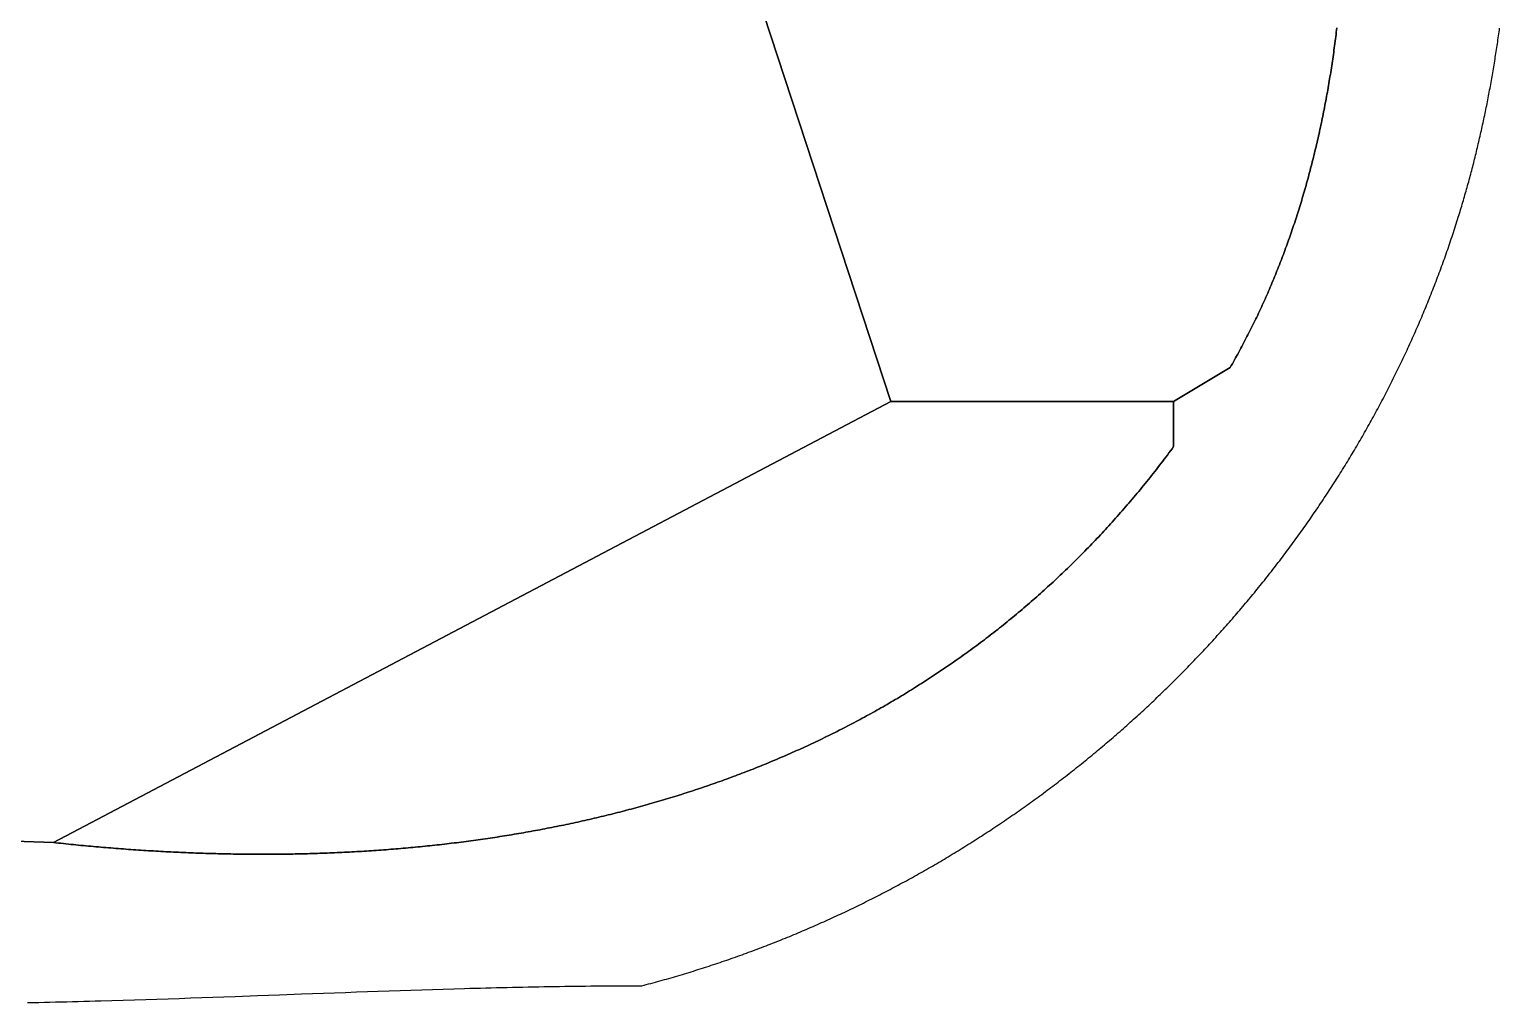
# Model space of a CAD drawing. Header units: millimetres. Extents: x -97041 to 275168, y -12500 to 263793.
# Drawn here: x 236693 to 274866, y -6561 to 18718 of the extents above; entities that cross this region are included whole.
import ezdxf

# ---------------------------------------------------------------- set-up
doc = ezdxf.new("R2010")
doc.units = ezdxf.units.MM
doc.layers.add('CLOSED_AREAS', color=7, linetype='Continuous')

msp = doc.modelspace()

# ---------------------------------------------------------------- linework, layer by layer
at = {"layer": 'CLOSED_AREAS'}
for points in [[(219984.589, -1815.247), (237317.403, -2402.8), (259056.864, 9054.484), (253181.334, 26974.85)], [(253181.334, 26974.85), (259056.864, 9054.484), (266401.276, 9054.484), (267870.159, 9935.813), (267898.608, 9985.321), (267926.901, 10034.905), (267955.039, 10084.566), (267983.022, 10134.303), (268010.85, 10184.116), (268038.524, 10234.004), (268066.044, 10283.968), (268093.409, 10334.007), (268120.622, 10384.121), (268147.681, 10434.309), (268174.586, 10484.572), (268201.339, 10534.908), (268227.94, 10585.318), (268254.388, 10635.802), (268280.685, 10686.358), (268306.829, 10736.988), (268332.822, 10787.689), (268358.665, 10838.464), (268384.356, 10889.31), (268409.896, 10940.227), (268435.287, 10991.217), (268460.527, 11042.277), (268485.617, 11093.408), (268510.558, 11144.609), (268535.35, 11195.881), (268559.992, 11247.223), (268584.486, 11298.635), (268608.832, 11350.116), (268633.029, 11401.666), (268657.079, 11453.285), (268680.981, 11504.972), (268704.736, 11556.728), (268728.343, 11608.551), (268751.804, 11660.443), (268775.118, 11712.402), (268798.286, 11764.428), (268821.309, 11816.52), (268844.185, 11868.68), (268866.916, 11920.905), (268889.502, 11973.197), (268911.943, 12025.554), (268934.239, 12077.977), (268956.391, 12130.465), (268978.399, 12183.018), (269000.264, 12235.635), (269021.984, 12288.317), (269043.562, 12341.063), (269064.997, 12393.872), (269086.288, 12446.745), (269107.438, 12499.681), (269128.445, 12552.68), (269149.311, 12605.741), (269170.035, 12658.865), (269190.617, 12712.051), (269211.059, 12765.299), (269231.359, 12818.608), (269251.52, 12871.978), (269271.54, 12925.409), (269291.42, 12978.901), (269311.16, 13032.453), (269330.761, 13086.065), (269350.223, 13139.737), (269369.546, 13193.468), (269388.73, 13247.259), (269407.776, 13301.108), (269426.685, 13355.016), (269445.455, 13408.983), (269464.088, 13463.007), (269482.583, 13517.089), (269500.942, 13571.229), (269519.164, 13625.426), (269537.249, 13679.68), (269555.199, 13733.991), (269573.012, 13788.357), (269590.69, 13842.78), (269608.233, 13897.259), (269625.64, 13951.793), (269642.913, 14006.383), (269660.051, 14061.027), (269677.055, 14115.726), (269693.926, 14170.48), (269710.662, 14225.287), (269727.265, 14280.148), (269743.735, 14335.063), (269760.072, 14390.031), (269776.277, 14445.052), (269792.349, 14500.126), (269808.289, 14555.252), (269824.098, 14610.43), (269839.775, 14665.66), (269855.32, 14720.942), (269870.735, 14776.274), (269886.019, 14831.658), (269901.173, 14887.093), (269916.196, 14942.577), (269931.09, 14998.112), (269945.854, 15053.697), (269960.489, 15109.331), (269974.995, 15165.015), (269989.372, 15220.748), (270003.621, 15276.529), (270017.741, 15332.359), (270031.733, 15388.236), (270045.598, 15444.162), (270059.336, 15500.135), (270072.946, 15556.156), (270086.429, 15612.223), (270099.786, 15668.337), (270113.017, 15724.498), (270126.121, 15780.705), (270139.1, 15836.957), (270151.953, 15893.256), (270164.681, 15949.599), (270177.284, 16005.988), (270189.763, 16062.421), (270202.117, 16118.899), (270214.347, 16175.42), (270226.453, 16231.986), (270238.435, 16288.596), (270250.294, 16345.248), (270262.031, 16401.944), (270273.644, 16458.682), (270285.135, 16515.463), (270296.504, 16572.286), (270307.751, 16629.151), (270318.876, 16686.057), (270329.88, 16743.005), (270340.762, 16799.994), (270351.524, 16857.024), (270362.165, 16914.094), (270372.686, 16971.204), (270383.087, 17028.354), (270393.369, 17085.544), (270403.53, 17142.773), (270413.573, 17200.042), (270423.496, 17257.349), (270433.301, 17314.694), (270442.988, 17372.078), (270452.556, 17429.499), (270462.007, 17486.959), (270471.34, 17544.455), (270480.556, 17601.989), (270489.654, 17659.559), (270498.636, 17717.166), (270507.502, 17774.809), (270516.251, 17832.489), (270524.885, 17890.203), (270533.402, 17947.953), (270541.805, 18005.739), (270550.092, 18063.559), (270558.264, 18121.413), (270566.322, 18179.302), (270574.266, 18237.225), (270582.095, 18295.181), (270589.811, 18353.171), (270597.414, 18411.193), (270604.903, 18469.249), (270612.279, 18527.337), (270619.543, 18585.458), (270626.694, 18643.61), (270633.733, 18701.794), (270640.66, 18760.01)], [(270640.66, 18760.01), (270633.733, 18701.794), (270626.694, 18643.61), (270619.543, 18585.458), (270612.279, 18527.337), (270604.903, 18469.249), (270597.414, 18411.193), (270589.811, 18353.171), (270582.095, 18295.181), (270574.266, 18237.225), (270566.322, 18179.302), (270558.264, 18121.413), (270550.092, 18063.559), (270541.805, 18005.739), (270533.402, 17947.953), (270524.885, 17890.203), (270516.251, 17832.489), (270507.502, 17774.809), (270498.636, 17717.166), (270489.654, 17659.559), (270480.556, 17601.989), (270471.34, 17544.455), (270462.007, 17486.959), (270452.556, 17429.499), (270442.988, 17372.078), (270433.301, 17314.694), (270423.496, 17257.349), (270413.573, 17200.042), (270403.53, 17142.773), (270393.369, 17085.544), (270383.087, 17028.354), (270372.686, 16971.204), (270362.165, 16914.094), (270351.524, 16857.024), (270340.762, 16799.994), (270329.88, 16743.005), (270318.876, 16686.057), (270307.751, 16629.151), (270296.504, 16572.286), (270285.135, 16515.463), (270273.644, 16458.682), (270262.031, 16401.944), (270250.294, 16345.248), (270238.435, 16288.596), (270226.453, 16231.986), (270214.347, 16175.42), (270202.117, 16118.899), (270189.763, 16062.421), (270177.284, 16005.988), (270164.681, 15949.599), (270151.953, 15893.256), (270139.1, 15836.957), (270126.121, 15780.705), (270113.017, 15724.498), (270099.786, 15668.337), (270086.429, 15612.223), (270072.946, 15556.156), (270059.336, 15500.135), (270045.598, 15444.162), (270031.733, 15388.236), (270017.741, 15332.359), (270003.621, 15276.529), (269989.372, 15220.748), (269974.995, 15165.015), (269960.489, 15109.331), (269945.854, 15053.697), (269931.09, 14998.112), (269916.196, 14942.577), (269901.173, 14887.093), (269886.019, 14831.658), (269870.735, 14776.274), (269855.32, 14720.942), (269839.775, 14665.66), (269824.098, 14610.43), (269808.289, 14555.252), (269792.349, 14500.126), (269776.277, 14445.052), (269760.072, 14390.031), (269743.735, 14335.063), (269727.265, 14280.148), (269710.662, 14225.287), (269693.926, 14170.48), (269677.055, 14115.726), (269660.051, 14061.027), (269642.913, 14006.383), (269625.64, 13951.793), (269608.233, 13897.259), (269590.69, 13842.78), (269573.012, 13788.357), (269555.199, 13733.991), (269537.249, 13679.68), (269519.164, 13625.426), (269500.942, 13571.229), (269482.583, 13517.089), (269464.088, 13463.007), (269445.455, 13408.983), (269426.685, 13355.016), (269407.776, 13301.108), (269388.73, 13247.259), (269369.546, 13193.468), (269350.223, 13139.737), (269330.761, 13086.065), (269311.16, 13032.453), (269291.42, 12978.901), (269271.54, 12925.409), (269251.52, 12871.978), (269231.359, 12818.608), (269211.059, 12765.299), (269190.617, 12712.051), (269170.035, 12658.865), (269149.311, 12605.741), (269128.445, 12552.68), (269107.438, 12499.681), (269086.288, 12446.745), (269064.997, 12393.872), (269043.562, 12341.063), (269021.984, 12288.317), (269000.264, 12235.635), (268978.399, 12183.018), (268956.391, 12130.465), (268934.239, 12077.977), (268911.943, 12025.554), (268889.502, 11973.197), (268866.916, 11920.905), (268844.185, 11868.68), (268821.309, 11816.52), (268798.286, 11764.428), (268775.118, 11712.402), (268751.804, 11660.443), (268728.343, 11608.551), (268704.736, 11556.728), (268680.981, 11504.972), (268657.079, 11453.285), (268633.029, 11401.666), (268608.832, 11350.116), (268584.486, 11298.635), (268559.992, 11247.223), (268535.35, 11195.881), (268510.558, 11144.609), (268485.617, 11093.408), (268460.527, 11042.277), (268435.287, 10991.217), (268409.896, 10940.227), (268384.356, 10889.31), (268358.665, 10838.464), (268332.822, 10787.689), (268306.829, 10736.988), (268280.685, 10686.358), (268254.388, 10635.802), (268227.94, 10585.318), (268201.339, 10534.908), (268174.586, 10484.572), (268147.681, 10434.309), (268120.622, 10384.121), (268093.409, 10334.007), (268066.044, 10283.968), (268038.524, 10234.004), (268010.85, 10184.116), (267983.022, 10134.303), (267955.039, 10084.566), (267926.901, 10034.905), (267898.608, 9985.321), (267870.159, 9935.813), (266401.276, 9054.484), (266401.276, 7879.378), (266361.163, 7824.902), (266320.95, 7770.589), (266280.639, 7716.439), (266240.229, 7662.451), (266199.72, 7608.626), (266159.114, 7554.964), (266118.409, 7501.463), (266077.607, 7448.125), (266036.707, 7394.948), (265995.71, 7341.933), (265954.615, 7289.079), (265913.424, 7236.387), (265872.136, 7183.856), (265830.751, 7131.486), (265789.27, 7079.277), (265747.693, 7027.228), (265706.02, 6975.34), (265664.251, 6923.612), (265622.386, 6872.044), (265580.426, 6820.637), (265538.371, 6769.389), (265496.221, 6718.301), (265453.976, 6667.372), (265411.636, 6616.603), (265369.202, 6565.993), (265326.674, 6515.541), (265284.052, 6465.249), (265241.335, 6415.115), (265198.526, 6365.14), (265155.623, 6315.323), (265112.627, 6265.664), (265069.537, 6216.163), (265026.355, 6166.82), (264983.08, 6117.635), (264939.713, 6068.607), (264896.254, 6019.736), (264852.702, 5971.023), (264809.059, 5922.466), (264765.324, 5874.067), (264721.498, 5825.824), (264677.58, 5777.737), (264633.572, 5729.807), (264589.472, 5682.033), (264545.282, 5634.415), (264501.002, 5586.953), (264456.631, 5539.646), (264412.17, 5492.495), (264367.62, 5445.499), (264322.979, 5398.659), (264278.25, 5351.973), (264233.43, 5305.442), (264188.522, 5259.066), (264143.525, 5212.844), (264098.44, 5166.777), (264053.266, 5120.864), (264008.003, 5075.104), (263962.653, 5029.499), (263917.215, 4984.047), (263871.689, 4938.749), (263826.075, 4893.604), (263780.374, 4848.612), (263734.586, 4803.773), (263688.712, 4759.087), (263642.75, 4714.553), (263596.702, 4670.172), (263550.568, 4625.943), (263504.348, 4581.867), (263458.042, 4537.942), (263411.65, 4494.169), (263365.172, 4450.548), (263318.61, 4407.079), (263271.962, 4363.76), (263225.229, 4320.593), (263178.412, 4277.577), (263131.51, 4234.711), (263084.524, 4191.996), (263037.453, 4149.432), (262990.299, 4107.018), (262943.061, 4064.754), (262895.739, 4022.64), (262848.335, 3980.676), (262800.847, 3938.862), (262753.276, 3897.197), (262705.622, 3855.681), (262657.886, 3814.314), (262610.067, 3773.097), (262562.167, 3732.028), (262514.184, 3691.108), (262466.12, 3650.336), (262417.974, 3609.713), (262369.747, 3569.237), (262321.438, 3528.91), (262273.049, 3488.731), (262224.579, 3448.699), (262176.028, 3408.814), (262127.397, 3369.077), (262078.686, 3329.487), (262029.895, 3290.044), (261981.024, 3250.748), (261932.074, 3211.598), (261883.044, 3172.595), (261833.935, 3133.739), (261784.747, 3095.028), (261735.48, 3056.463), (261686.135, 3018.044), (261636.711, 2979.771), (261587.209, 2941.643), (261537.629, 2903.661), (261487.972, 2865.823), (261438.236, 2828.131), (261388.424, 2790.583), (261338.534, 2753.18), (261288.567, 2715.922), (261238.524, 2678.807), (261188.403, 2641.837), (261138.207, 2605.011), (261087.934, 2568.329), (261037.585, 2531.79), (260987.16, 2495.395), (260936.66, 2459.143), (260886.084, 2423.034), (260835.433, 2387.068), (260784.708, 2351.245), (260733.907, 2315.565), (260683.032, 2280.027), (260632.082, 2244.631), (260581.058, 2209.377), (260529.96, 2174.266), (260478.788, 2139.296), (260427.542, 2104.468), (260376.223, 2069.781), (260324.831, 2035.235), (260273.366, 2000.831), (260221.828, 1966.568), (260170.217, 1932.445), (260118.534, 1898.463), (260066.779, 1864.621), (260014.951, 1830.92), (259963.052, 1797.359), (259911.081, 1763.938), (259859.039, 1730.657), (259806.925, 1697.515), (259754.74, 1664.512), (259702.485, 1631.649), (259650.158, 1598.926), (259597.762, 1566.341), (259545.295, 1533.894), (259492.758, 1501.587), (259440.151, 1469.418), (259387.474, 1437.387), (259334.728, 1405.494), (259281.913, 1373.74), (259229.028, 1342.123), (259176.075, 1310.643), (259123.053, 1279.302), (259069.962, 1248.097), (259016.803, 1217.029), (258963.576, 1186.099), (258910.282, 1155.305), (258856.919, 1124.648), (258803.489, 1094.127), (258749.992, 1063.743), (258696.427, 1033.495), (258642.796, 1003.382), (258589.098, 973.406), (258535.333, 943.565), (258481.503, 913.859), (258427.606, 884.289), (258373.643, 854.854), (258319.614, 825.554), (258265.52, 796.389), (258211.36, 767.358), (258157.136, 738.462), (258102.846, 709.7), (258048.492, 681.072), (257994.073, 652.578), (257939.59, 624.217), (257885.043, 595.991), (257830.432, 567.898), (257775.757, 539.938), (257721.018, 512.111), (257666.216, 484.417), (257611.351, 456.856), (257556.423, 429.428), (257501.433, 402.132), (257446.379, 374.968), (257391.264, 347.937), (257336.086, 321.037), (257280.846, 294.269), (257225.545, 267.633), (257170.182, 241.128), (257114.757, 214.754), (257059.271, 188.512), (257003.725, 162.4), (256948.118, 136.42), (256892.45, 110.57), (256836.721, 84.85), (256780.933, 59.261), (256725.084, 33.801), (256669.176, 8.472), (256613.208, -16.728), (256557.181, -41.798), (256501.094, -66.738), (256444.949, -91.55), (256388.745, -116.232), (256332.482, -140.785), (256276.161, -165.209), (256219.781, -189.505), (256163.344, -213.673), (256106.848, -237.712), (256050.295, -261.623), (255993.685, -285.406), (255937.018, -309.061), (255880.293, -332.589), (255823.512, -355.99), (255766.674, -379.263), (255709.779, -402.409), (255652.829, -425.428), (255595.822, -448.32), (255538.76, -471.085), (255481.641, -493.725), (255424.468, -516.238), (255367.239, -538.625), (255309.955, -560.885), (255252.617, -583.021), (255195.223, -605.03), (255137.775, -626.914), (255080.273, -648.673), (255022.717, -670.307), (254965.107, -691.816), (254907.444, -713.2), (254849.727, -734.459), (254791.957, -755.594), (254734.133, -776.605), (254676.257, -797.492), (254618.328, -818.255), (254560.347, -838.894), (254502.313, -859.409), (254444.227, -879.801), (254386.09, -900.07), (254327.901, -920.215), (254269.66, -940.238), (254211.368, -960.138), (254153.025, -979.915), (254094.631, -999.57), (254036.186, -1019.103), (253977.691, -1038.513), (253919.145, -1057.802), (253860.55, -1076.969), (253801.904, -1096.014), (253743.209, -1114.938), (253684.465, -1133.741), (253625.671, -1152.422), (253566.828, -1170.983), (253507.936, -1189.422), (253448.995, -1207.742), (253390.006, -1225.941), (253330.968, -1244.019), (253271.883, -1261.978), (253212.749, -1279.816), (253153.568, -1297.535), (253094.339, -1315.134), (253035.063, -1332.614), (252975.74, -1349.974), (252916.37, -1367.216), (252856.953, -1384.338), (252797.489, -1401.342), (252737.98, -1418.227), (252678.424, -1434.994), (252618.822, -1451.643), (252559.174, -1468.173), (252499.481, -1484.585), (252439.743, -1500.88), (252379.959, -1517.057), (252320.13, -1533.117), (252260.257, -1549.06), (252200.339, -1564.885), (252140.377, -1580.593), (252080.37, -1596.185), (252020.32, -1611.66), (251960.226, -1627.019), (251900.088, -1642.262), (251839.907, -1657.388), (251779.683, -1672.398), (251719.416, -1687.293), (251659.106, -1702.072), (251598.753, -1716.736), (251538.358, -1731.285), (251477.921, -1745.718), (251417.442, -1760.036), (251356.921, -1774.24), (251296.358, -1788.329), (251235.755, -1802.304), (251175.109, -1816.165), (251114.423, -1829.911), (251053.697, -1843.544), (250992.929, -1857.062), (250932.121, -1870.467), (250871.273, -1883.759), (250810.385, -1896.938), (250749.457, -1910.003), (250688.49, -1922.956), (250627.483, -1935.796), (250566.436, -1948.523), (250505.351, -1961.138), (250444.227, -1973.64), (250383.065, -1986.031), (250321.864, -1998.309), (250260.624, -2010.476), (250199.347, -2022.531), (250138.032, -2034.475), (250076.679, -2046.308), (250015.289, -2058.029), (249953.862, -2069.64), (249892.397, -2081.14), (249830.896, -2092.529), (249769.358, -2103.808), (249707.783, -2114.977), (249646.173, -2126.035), (249584.526, -2136.984), (249522.844, -2147.823), (249461.125, -2158.552), (249399.372, -2169.172), (249337.583, -2179.683), (249275.759, -2190.085), (249213.9, -2200.377), (249152.006, -2210.561), (249090.078, -2220.637), (249028.116, -2230.604), (248966.12, -2240.463), (248904.09, -2250.213), (248842.026, -2259.856), (248779.928, -2269.391), (248717.798, -2278.819), (248655.634, -2288.139), (248593.437, -2297.352), (248531.208, -2306.458), (248468.946, -2315.457), (248406.652, -2324.349), (248344.326, -2333.134), (248281.968, -2341.814), (248219.578, -2350.387), (248157.157, -2358.854), (248094.704, -2367.215), (248032.221, -2375.47), (247969.706, -2383.62), (247907.161, -2391.664), (247844.585, -2399.603), (247781.979, -2407.437), (247719.342, -2415.166), (247656.676, -2422.791), (247593.98, -2430.31), (247531.255, -2437.726), (247468.5, -2445.037), (247405.716, -2452.244), (247342.904, -2459.347), (247280.062, -2466.347), (247217.192, -2473.243), (247154.294, -2480.035), (247091.367, -2486.725), (247028.413, -2493.311), (246965.43, -2499.794), (246902.421, -2506.175), (246839.383, -2512.453), (246776.319, -2518.629), (246713.228, -2524.702), (246650.11, -2530.673), (246586.965, -2536.543), (246523.795, -2542.311), (246460.598, -2547.977), (246397.375, -2553.542), (246334.126, -2559.005), (246270.851, -2564.368), (246207.552, -2569.63), (246144.227, -2574.79), (246080.877, -2579.851), (246017.502, -2584.811), (245954.103, -2589.671), (245890.68, -2594.43), (245827.232, -2599.09), (245763.76, -2603.65), (245700.264, -2608.111), (245636.745, -2612.472), (245573.203, -2616.734), (245509.637, -2620.896), (245446.048, -2624.96), (245382.437, -2628.926), (245318.803, -2632.792), (245255.146, -2636.561), (245191.467, -2640.231), (245127.767, -2643.803), (245064.044, -2647.277), (245000.3, -2650.653), (244936.534, -2653.932), (244872.748, -2657.114), (244808.94, -2660.198), (244745.111, -2663.185), (244681.262, -2666.075), (244617.392, -2668.869), (244553.502, -2671.566), (244489.592, -2674.167), (244425.663, -2676.671), (244361.713, -2679.08), (244297.744, -2681.392), (244233.756, -2683.609), (244169.749, -2685.73), (244105.723, -2687.756), (244041.679, -2689.687), (243977.616, -2691.522), (243913.534, -2693.263), (243849.435, -2694.909), (243785.318, -2696.46), (243721.183, -2697.917), (243657.031, -2699.28), (243592.861, -2700.549), (243528.675, -2701.724), (243464.471, -2702.805), (243400.251, -2703.793), (243336.014, -2704.687), (243271.761, -2705.488), (243207.492, -2706.196), (243143.208, -2706.812), (243078.907, -2707.334), (243014.591, -2707.764), (242950.26, -2708.101), (242885.913, -2708.347), (242821.552, -2708.5), (242757.176, -2708.561), (242692.786, -2708.531), (242628.381, -2708.409), (242563.962, -2708.196), (242499.53, -2707.891), (242435.083, -2707.496), (242370.623, -2707.01), (242306.15, -2706.432), (242241.664, -2705.765), (242177.164, -2705.007), (242112.652, -2704.159), (242048.128, -2703.22), (241983.591, -2702.192), (241919.042, -2701.074), (241854.482, -2699.867), (241789.909, -2698.57), (241725.325, -2697.184), (241660.73, -2695.709), (241596.123, -2694.145), (241531.506, -2692.493), (241466.878, -2690.752), (241402.239, -2688.922), (241337.59, -2687.005), (241272.931, -2684.999), (241208.261, -2682.905), (241143.583, -2680.724), (241078.894, -2678.455), (241014.196, -2676.099), (240949.49, -2673.656), (240884.774, -2671.125), (240820.049, -2668.508), (240755.316, -2665.804), (240690.574, -2663.013), (240625.825, -2660.136), (240561.067, -2657.173), (240496.302, -2654.124), (240431.529, -2650.989), (240366.748, -2647.768), (240301.961, -2644.462), (240237.166, -2641.07), (240172.365, -2637.594), (240107.557, -2634.032), (240042.743, -2630.385), (239977.922, -2626.654), (239913.096, -2622.838), (239848.264, -2618.937), (239783.426, -2614.953), (239718.583, -2610.884), (239653.735, -2606.732), (239588.881, -2602.496), (239524.023, -2598.176), (239459.16, -2593.773), (239394.293, -2589.287), (239329.422, -2584.718), (239264.546, -2580.066), (239199.667, -2575.331), (239134.784, -2570.514), (239069.898, -2565.614), (239005.009, -2560.632), (238940.116, -2555.568), (238875.221, -2550.422), (238810.323, -2545.195), (238745.423, -2539.886), (238680.52, -2534.496), (238615.616, -2529.024), (238550.709, -2523.471), (238485.801, -2517.838), (238420.892, -2512.124), (238355.981, -2506.329), (238291.069, -2500.454), (238226.157, -2494.499), (238161.244, -2488.464), (238096.33, -2482.349), (238031.416, -2476.154), (237966.502, -2469.88), (237901.588, -2463.526), (237836.675, -2457.093), (237771.762, -2450.581), (237706.85, -2443.991), (237641.938, -2437.321), (237577.028, -2430.573), (237512.119, -2423.747), (237447.212, -2416.843), (237382.307, -2409.86), (237317.403, -2402.8), (219984.589, -1815.247)], [(236641.28, -6561.384), (236787.858, -6558.395), (236934.414, -6555.303), (237080.945, -6552.111), (237227.451, -6548.82), (237373.929, -6545.433), (237520.377, -6541.953), (237666.793, -6538.381), (237813.175, -6534.72), (237959.521, -6530.973), (238105.829, -6527.141), (238252.097, -6523.228), (238398.323, -6519.235), (238544.505, -6515.165), (238836.729, -6506.804), (239128.751, -6498.162), (239420.558, -6489.259), (239712.131, -6480.113), (240003.456, -6470.744), (240294.516, -6461.17), (240585.294, -6451.411), (240875.775, -6441.485), (241165.943, -6431.411), (241455.781, -6421.207), (241745.274, -6410.894), (242034.404, -6400.489), (242611.515, -6379.481), (243186.985, -6358.334), (243760.685, -6337.199), (244332.485, -6316.228), (244617.632, -6305.851), (244902.257, -6295.571), (245186.342, -6285.408), (245469.871, -6275.379), (245752.829, -6265.505), (246035.199, -6255.804), (246316.965, -6246.295), (246598.111, -6236.997), (246878.621, -6227.928), (247158.478, -6219.108), (247437.667, -6210.555), (247716.171, -6202.288), (247993.975, -6194.327), (248132.609, -6190.467), (248271.061, -6186.69), (248409.331, -6182.998), (248547.415, -6179.395), (248685.312, -6175.883), (248823.019, -6172.463), (248960.536, -6169.138), (249097.858, -6165.911), (249234.986, -6162.783), (249371.916, -6159.758), (249508.647, -6156.838), (249645.176, -6154.024), (249781.502, -6151.32), (249917.623, -6148.728), (250053.536, -6146.249), (250189.239, -6143.887), (250324.731, -6141.644), (250460.01, -6139.522), (250595.073, -6137.524), (250729.918, -6135.651), (250864.544, -6133.906), (250998.948, -6132.292), (251133.129, -6130.811), (251267.084, -6129.466), (251400.811, -6128.258), (251534.309, -6127.189), (251667.575, -6126.264), (251800.607, -6125.483), (251933.404, -6124.849), (252065.963, -6124.365), (252198.282, -6124.032), (252330.359, -6123.854), (252462.193, -6123.832), (252593.781, -6123.969), (252652.625, -6108.572), (252711.427, -6093.058), (252770.185, -6077.427), (252828.899, -6061.678), (252887.57, -6045.813), (252946.197, -6029.831), (253004.781, -6013.733), (253063.32, -5997.518), (253121.816, -5981.187), (253180.267, -5964.74), (253238.673, -5948.177), (253297.035, -5931.498), (253355.352, -5914.703), (253413.625, -5897.793), (253471.852, -5880.767), (253530.034, -5863.626), (253588.171, -5846.37), (253646.262, -5828.999), (253704.308, -5811.513), (253762.307, -5793.913), (253820.261, -5776.198), (253878.169, -5758.368), (253936.031, -5740.425), (253993.846, -5722.367), (254051.615, -5704.196), (254109.337, -5685.91), (254167.012, -5667.511), (254224.641, -5648.999), (254282.222, -5630.373), (254339.756, -5611.634), (254397.242, -5592.782), (254454.681, -5573.817), (254512.073, -5554.74), (254569.416, -5535.549), (254626.711, -5516.247), (254683.959, -5496.831), (254741.158, -5477.304), (254798.308, -5457.665), (254855.41, -5437.914), (254912.464, -5418.051), (254969.468, -5398.077), (255026.423, -5377.991), (255083.329, -5357.794), (255140.186, -5337.486), (255196.994, -5317.066), (255253.751, -5296.536), (255310.459, -5275.895), (255367.117, -5255.144), (255423.725, -5234.282), (255480.283, -5213.31), (255536.79, -5192.228), (255593.247, -5171.036), (255649.653, -5149.734), (255706.009, -5128.323), (255762.313, -5106.802), (255818.567, -5085.171), (255874.769, -5063.432), (255930.92, -5041.583), (255987.019, -5019.625), (256043.066, -4997.559), (256099.062, -4975.384), (256155.005, -4953.1), (256210.897, -4930.708), (256266.736, -4908.208), (256322.523, -4885.6), (256378.257, -4862.884), (256433.939, -4840.06), (256489.567, -4817.128), (256545.143, -4794.089), (256600.665, -4770.943), (256656.134, -4747.69), (256711.55, -4724.329), (256766.912, -4700.862), (256822.22, -4677.288), (256877.475, -4653.607), (256932.675, -4629.82), (256987.821, -4605.927), (257042.913, -4581.927), (257097.95, -4557.822), (257152.933, -4533.611), (257207.86, -4509.294), (257262.733, -4484.871), (257317.551, -4460.343), (257372.314, -4435.71), (257427.021, -4410.971), (257481.672, -4386.128), (257536.268, -4361.18), (257590.808, -4336.127), (257645.292, -4310.969), (257699.72, -4285.708), (257754.092, -4260.342), (257808.407, -4234.872), (257862.666, -4209.298), (257916.868, -4183.62), (257971.013, -4157.838), (258025.101, -4131.953), (258079.132, -4105.965), (258133.106, -4079.873), (258187.022, -4053.679), (258240.88, -4027.381), (258294.681, -4000.981), (258348.424, -3974.478), (258402.109, -3947.873), (258455.735, -3921.165), (258509.304, -3894.355), (258562.813, -3867.443), (258616.265, -3840.43), (258669.657, -3813.314), (258722.99, -3786.097), (258776.265, -3758.778), (258829.48, -3731.359), (258882.636, -3703.838), (258935.732, -3676.216), (258988.768, -3648.493), (259041.745, -3620.669), (259094.662, -3592.745), (259147.518, -3564.721), (259200.315, -3536.596), (259253.051, -3508.371), (259305.726, -3480.046), (259358.341, -3451.621), (259410.894, -3423.097), (259463.387, -3394.473), (259515.819, -3365.749), (259568.189, -3336.927), (259620.498, -3308.005), (259672.745, -3278.985), (259724.931, -3249.865), (259777.054, -3220.647), (259829.116, -3191.331), (259881.115, -3161.916), (259933.052, -3132.402), (259984.927, -3102.791), (260036.739, -3073.082), (260088.488, -3043.275), (260140.174, -3013.371), (260191.798, -2983.369), (260243.357, -2953.269), (260294.854, -2923.073), (260346.287, -2892.779), (260397.656, -2862.389), (260448.962, -2831.901), (260500.204, -2801.318), (260551.381, -2770.637), (260602.494, -2739.861), (260653.543, -2708.988), (260704.527, -2678.019), (260755.447, -2646.955), (260806.302, -2615.795), (260857.091, -2584.539), (260907.816, -2553.187), (260958.475, -2521.741), (261009.069, -2490.199), (261059.597, -2458.562), (261110.06, -2426.831), (261160.456, -2395.005), (261210.787, -2363.084), (261261.051, -2331.069), (261311.249, -2298.959), (261361.381, -2266.756), (261411.446, -2234.458), (261461.444, -2202.067), (261511.375, -2169.582), (261561.239, -2137.004), (261611.036, -2104.332), (261660.766, -2071.567), (261710.428, -2038.709), (261760.022, -2005.758), (261809.549, -1972.714), (261859.008, -1939.578), (261908.398, -1906.349), (261957.721, -1873.028), (262006.974, -1839.614), (262056.16, -1806.109), (262105.276, -1772.511), (262154.324, -1738.822), (262203.303, -1705.041), (262252.213, -1671.169), (262301.053, -1637.206), (262349.824, -1603.151), (262398.526, -1569.005), (262447.157, -1534.769), (262495.719, -1500.442), (262544.211, -1466.024), (262592.632, -1431.515), (262640.984, -1396.917), (262689.264, -1362.228), (262737.475, -1327.449), (262785.614, -1292.581), (262833.682, -1257.623), (262881.68, -1222.575), (262929.606, -1187.438), (262977.461, -1152.211), (263025.244, -1116.896), (263072.956, -1081.491), (263120.596, -1045.998), (263168.164, -1010.416), (263215.66, -974.745), (263263.083, -938.987), (263310.435, -903.139), (263357.713, -867.204), (263404.919, -831.181), (263452.052, -795.07), (263499.113, -758.872), (263546.1, -722.586), (263593.013, -686.212), (263639.854, -649.752), (263686.62, -613.204), (263733.314, -576.569), (263779.933, -539.848), (263826.478, -503.04), (263872.949, -466.146), (263919.346, -429.165), (263965.668, -392.098), (264011.915, -354.945), (264058.088, -317.707), (264104.186, -280.382), (264150.209, -242.972), (264196.157, -205.477), (264242.029, -167.896), (264287.826, -130.23), (264333.547, -92.479), (264379.192, -54.643), (264424.762, -16.723), (264470.255, 21.282), (264515.672, 59.372), (264561.013, 97.546), (264606.277, 135.803), (264651.465, 174.145), (264696.576, 212.571), (264741.609, 251.08), (264786.566, 289.673), (264831.445, 328.349), (264876.247, 367.109), (264920.972, 405.951), (264965.618, 444.876), (265010.187, 483.885), (265054.678, 522.976), (265099.091, 562.149), (265143.425, 601.405), (265187.681, 640.743), (265231.858, 680.163), (265275.956, 719.665), (265319.976, 759.248), (265363.917, 798.914), (265407.778, 838.66), (265451.56, 878.489), (265495.263, 918.398), (265538.885, 958.388), (265582.429, 998.459), (265625.892, 1038.611), (265669.275, 1078.844), (265712.578, 1119.157), (265755.8, 1159.55), (265798.942, 1200.023), (265842.004, 1240.577), (265884.984, 1281.21), (265927.884, 1321.923), (265970.702, 1362.716), (266013.439, 1403.588), (266056.095, 1444.539), (266098.669, 1485.569), (266141.161, 1526.679), (266183.572, 1567.867), (266225.901, 1609.134), (266268.147, 1650.479), (266310.311, 1691.903), (266352.393, 1733.405), (266394.392, 1774.985), (266436.309, 1816.643), (266478.142, 1858.379), (266519.893, 1900.192), (266561.56, 1942.083), (266603.144, 1984.051), (266644.644, 2026.097), (266686.061, 2068.22), (266727.394, 2110.419), (266768.643, 2152.695), (266809.808, 2195.048), (266850.889, 2237.478), (266891.886, 2279.984), (266932.797, 2322.566), (266973.625, 2365.224), (267014.367, 2407.957), (267055.025, 2450.767), (267095.597, 2493.652), (267136.084, 2536.613), (267176.486, 2579.649), (267216.802, 2622.76), (267257.033, 2665.946), (267297.177, 2709.207), (267337.236, 2752.543), (267377.209, 2795.953), (267417.095, 2839.438), (267456.895, 2882.997), (267496.608, 2926.63), (267536.234, 2970.337), (267575.774, 3014.118), (267615.226, 3057.972), (267654.592, 3101.901), (267693.87, 3145.902), (267733.061, 3189.977), (267772.163, 3234.125), (267811.179, 3278.346), (267850.106, 3322.639), (267888.945, 3367.006), (267927.696, 3411.444), (267966.359, 3455.956), (268004.933, 3500.539), (268043.418, 3545.195), (268081.815, 3589.922), (268120.123, 3634.721), (268158.341, 3679.592), (268196.471, 3724.534), (268234.511, 3769.548), (268272.461, 3814.633), (268310.322, 3859.789), (268348.093, 3905.015), (268385.774, 3950.313), (268423.365, 3995.681), (268460.865, 4041.12), (268498.275, 4086.628), (268535.595, 4132.208), (268572.824, 4177.857), (268609.961, 4223.576), (268647.008, 4269.364), (268683.964, 4315.222), (268720.829, 4361.15), (268757.601, 4407.147), (268794.283, 4453.213), (268830.872, 4499.348), (268867.37, 4545.552), (268903.776, 4591.825), (268940.089, 4638.166), (268976.31, 4684.576), (269012.439, 4731.053), (269048.474, 4777.599), (269084.418, 4824.213), (269120.268, 4870.895), (269156.025, 4917.644), (269191.689, 4964.461), (269227.259, 5011.345), (269262.736, 5058.297), (269298.119, 5105.315), (269333.409, 5152.401), (269368.604, 5199.553), (269403.705, 5246.772), (269438.712, 5294.058), (269473.625, 5341.409), (269508.443, 5388.827), (269543.166, 5436.311), (269577.795, 5483.861), (269612.328, 5531.477), (269646.766, 5579.158), (269681.109, 5626.905), (269715.357, 5674.717), (269749.509, 5722.594), (269783.565, 5770.536), (269817.525, 5818.544), (269851.389, 5866.615), (269885.157, 5914.752), (269918.829, 5962.953), (269952.404, 6011.218), (269985.883, 6059.547), (270019.264, 6107.941), (270052.549, 6156.398), (270085.737, 6204.919), (270118.827, 6253.503), (270151.82, 6302.151), (270184.716, 6350.862), (270217.514, 6399.636), (270250.214, 6448.473), (270282.816, 6497.373), (270315.32, 6546.336), (270347.726, 6595.361), (270380.033, 6644.449), (270412.242, 6693.598), (270444.352, 6742.81), (270476.363, 6792.084), (270508.275, 6841.42), (270540.088, 6890.817), (270571.802, 6940.276), (270603.416, 6989.796), (270634.931, 7039.377), (270666.346, 7089.02), (270697.661, 7138.723), (270728.876, 7188.487), (270759.991, 7238.312), (270791.005, 7288.197), (270821.919, 7338.142), (270852.733, 7388.148), (270883.445, 7438.213), (270914.057, 7488.339), (270944.567, 7538.524), (270974.977, 7588.769), (271005.285, 7639.073), (271035.491, 7689.437), (271065.596, 7739.86), (271095.599, 7790.342), (271125.5, 7840.882), (271155.299, 7891.482), (271184.996, 7942.139), (271214.59, 7992.856), (271244.082, 8043.63), (271273.471, 8094.463), (271302.757, 8145.354), (271331.94, 8196.302), (271361.02, 8247.308), (271389.997, 8298.372), (271418.87, 8349.493), (271447.64, 8400.672), (271476.306, 8451.907), (271504.868, 8503.199), (271533.326, 8554.549), (271561.68, 8605.954), (271589.929, 8657.417), (271618.074, 8708.935), (271646.115, 8760.51), (271674.05, 8812.141), (271701.881, 8863.828), (271729.607, 8915.571), (271757.227, 8967.369), (271784.742, 9019.223), (271812.152, 9071.132), (271839.456, 9123.096), (271866.654, 9175.116), (271893.746, 9227.19), (271920.732, 9279.319), (271947.612, 9331.502), (271974.385, 9383.74), (272001.052, 9436.033), (272027.612, 9488.379), (272054.065, 9540.78), (272080.412, 9593.234), (272106.651, 9645.742), (272132.783, 9698.303), (272158.807, 9750.919), (272184.724, 9803.587), (272210.534, 9856.308), (272236.235, 9909.083), (272261.828, 9961.91), (272287.313, 10014.79), (272312.69, 10067.722), (272337.958, 10120.707), (272363.118, 10173.744), (272388.169, 10226.834), (272413.111, 10279.975), (272437.944, 10333.168), (272462.668, 10386.412), (272487.282, 10439.709), (272511.787, 10493.056), (272536.182, 10546.455), (272560.468, 10599.905), (272584.643, 10653.405), (272608.709, 10706.957), (272632.664, 10760.559), (272656.509, 10814.212), (272680.243, 10867.915), (272703.866, 10921.668), (272727.379, 10975.471), (272750.781, 11029.324), (272774.071, 11083.227), (272797.251, 11137.179), (272820.319, 11191.181), (272843.275, 11245.232), (272866.12, 11299.333), (272888.852, 11353.482), (272911.473, 11407.68), (272933.982, 11461.927), (272956.378, 11516.223), (272978.662, 11570.567), (273000.833, 11624.959), (273022.891, 11679.4), (273044.837, 11733.888), (273066.669, 11788.424), (273088.389, 11843.008), (273109.995, 11897.64), (273131.487, 11952.319), (273152.866, 12007.045), (273174.131, 12061.818), (273195.282, 12116.638), (273216.319, 12171.505), (273237.242, 12226.419), (273258.05, 12281.379), (273278.744, 12336.386), (273299.323, 12391.438), (273319.787, 12446.537), (273340.137, 12501.682), (273360.371, 12556.873), (273380.49, 12612.109), (273400.493, 12667.391), (273420.381, 12722.718), (273440.154, 12778.09), (273459.81, 12833.507), (273479.351, 12888.969), (273498.775, 12944.476), (273518.083, 13000.028), (273537.274, 13055.624), (273556.349, 13111.264), (273575.307, 13166.949), (273594.148, 13222.678), (273612.873, 13278.45), (273631.48, 13334.266), (273649.969, 13390.126), (273668.342, 13446.029), (273686.596, 13501.976), (273704.733, 13557.965), (273722.752, 13613.998), (273740.653, 13670.073), (273758.435, 13726.191), (273776.099, 13782.352), (273793.645, 13838.555), (273808.626, 13886.881), (273823.52, 13935.238), (273838.326, 13983.625), (273853.045, 14032.044), (273867.676, 14080.493), (273882.221, 14128.972), (273896.678, 14177.482), (273911.048, 14226.023), (273925.332, 14274.593), (273939.528, 14323.193), (273953.638, 14371.823), (273967.662, 14420.483), (273981.598, 14469.173), (273995.448, 14517.891), (274009.212, 14566.64), (274022.89, 14615.417), (274036.481, 14664.223), (274049.987, 14713.058), (274063.406, 14761.922), (274076.739, 14810.815), (274089.987, 14859.736), (274103.148, 14908.685), (274116.224, 14957.662), (274129.215, 15006.668), (274142.12, 15055.702), (274154.94, 15104.763), (274167.674, 15153.852), (274180.323, 15202.968), (274192.887, 15252.112), (274205.366, 15301.283), (274217.76, 15350.481), (274230.069, 15399.706), (274242.293, 15448.958), (274254.433, 15498.237), (274266.488, 15547.542), (274278.458, 15596.874), (274290.344, 15646.232), (274302.146, 15695.616), (274313.863, 15745.026), (274325.497, 15794.462), (274337.046, 15843.923), (274348.511, 15893.411), (274359.892, 15942.923), (274371.19, 15992.461), (274382.404, 16042.025), (274393.534, 16091.613), (274404.581, 16141.226), (274415.544, 16190.864), (274426.424, 16240.527), (274437.22, 16290.214), (274447.934, 16339.925), (274458.564, 16389.661), (274469.111, 16439.421), (274479.575, 16489.205), (274489.957, 16539.013), (274500.256, 16588.844), (274510.472, 16638.699), (274520.605, 16688.577), (274530.656, 16738.479), (274540.625, 16788.403), (274550.512, 16838.351), (274560.316, 16888.322), (274570.038, 16938.315), (274579.678, 16988.331), (274589.236, 17038.369), (274598.712, 17088.43), (274608.106, 17138.513), (274617.419, 17188.618), (274626.65, 17238.745), (274635.8, 17288.893), (274644.868, 17339.063), (274653.855, 17389.255), (274662.761, 17439.468), (274671.585, 17489.703), (274680.329, 17539.958), (274688.991, 17590.235), (274697.573, 17640.532), (274706.074, 17690.85), (274714.494, 17741.188), (274722.833, 17791.547), (274731.092, 17841.926), (274739.271, 17892.325), (274747.369, 17942.745), (274755.387, 17993.184), (274763.324, 18043.643), (274771.182, 18094.121), (274778.96, 18144.619), (274786.657, 18195.136), (274794.275, 18245.673), (274801.813, 18296.228), (274809.272, 18346.802), (274816.651, 18397.396), (274823.95, 18448.007), (274831.17, 18498.638), (274838.311, 18549.286), (274845.373, 18599.953), (274852.355, 18650.638), (274859.259, 18701.341), (274866.083, 18752.061)]]:
    msp.add_lwpolyline(points, dxfattribs=at)
msp.add_lwpolyline([(266401.276, 9054.484), (259056.864, 9054.484), (237317.403, -2402.8), (237382.307, -2409.86), (237447.212, -2416.843), (237512.119, -2423.747), (237577.028, -2430.573), (237641.938, -2437.321), (237706.85, -2443.991), (237771.762, -2450.581), (237836.675, -2457.093), (237901.588, -2463.526), (237966.502, -2469.88), (238031.416, -2476.154), (238096.33, -2482.349), (238161.244, -2488.464), (238226.157, -2494.499), (238291.069, -2500.454), (238355.981, -2506.329), (238420.892, -2512.124), (238485.801, -2517.838), (238550.709, -2523.471), (238615.616, -2529.024), (238680.52, -2534.496), (238745.423, -2539.886), (238810.323, -2545.195), (238875.221, -2550.422), (238940.116, -2555.568), (239005.009, -2560.632), (239069.898, -2565.614), (239134.784, -2570.514), (239199.667, -2575.331), (239264.546, -2580.066), (239329.422, -2584.718), (239394.293, -2589.287), (239459.16, -2593.773), (239524.023, -2598.176), (239588.881, -2602.496), (239653.735, -2606.732), (239718.583, -2610.884), (239783.426, -2614.953), (239848.264, -2618.937), (239913.096, -2622.838), (239977.922, -2626.654), (240042.743, -2630.385), (240107.557, -2634.032), (240172.365, -2637.594), (240237.166, -2641.07), (240301.961, -2644.462), (240366.748, -2647.768), (240431.529, -2650.989), (240496.302, -2654.124), (240561.067, -2657.173), (240625.825, -2660.136), (240690.574, -2663.013), (240755.316, -2665.804), (240820.049, -2668.508), (240884.774, -2671.125), (240949.49, -2673.656), (241014.196, -2676.099), (241078.894, -2678.455), (241143.583, -2680.724), (241208.261, -2682.905), (241272.931, -2684.999), (241337.59, -2687.005), (241402.239, -2688.922), (241466.878, -2690.752), (241531.506, -2692.493), (241596.123, -2694.145), (241660.73, -2695.709), (241725.325, -2697.184), (241789.909, -2698.57), (241854.482, -2699.867), (241919.042, -2701.074), (241983.591, -2702.192), (242048.128, -2703.22), (242112.652, -2704.159), (242177.164, -2705.007), (242241.664, -2705.765), (242306.15, -2706.432), (242370.623, -2707.01), (242435.083, -2707.496), (242499.53, -2707.891), (242563.962, -2708.196), (242628.381, -2708.409), (242692.786, -2708.531), (242757.176, -2708.561), (242821.552, -2708.5), (242885.913, -2708.347), (242950.26, -2708.101), (243014.591, -2707.764), (243078.907, -2707.334), (243143.208, -2706.812), (243207.492, -2706.196), (243271.761, -2705.488), (243336.014, -2704.687), (243400.251, -2703.793), (243464.471, -2702.805), (243528.675, -2701.724), (243592.861, -2700.549), (243657.031, -2699.28), (243721.183, -2697.917), (243785.318, -2696.46), (243849.435, -2694.909), (243913.534, -2693.263), (243977.616, -2691.522), (244041.679, -2689.687), (244105.723, -2687.756), (244169.749, -2685.73), (244233.756, -2683.609), (244297.744, -2681.392), (244361.713, -2679.08), (244425.663, -2676.671), (244489.592, -2674.167), (244553.502, -2671.566), (244617.392, -2668.869), (244681.262, -2666.075), (244745.111, -2663.185), (244808.94, -2660.198), (244872.748, -2657.114), (244936.534, -2653.932), (245000.3, -2650.653), (245064.044, -2647.277), (245127.767, -2643.803), (245191.467, -2640.231), (245255.146, -2636.561), (245318.803, -2632.792), (245382.437, -2628.926), (245446.048, -2624.96), (245509.637, -2620.896), (245573.203, -2616.734), (245636.745, -2612.472), (245700.264, -2608.111), (245763.76, -2603.65), (245827.232, -2599.09), (245890.68, -2594.43), (245954.103, -2589.671), (246017.502, -2584.811), (246080.877, -2579.851), (246144.227, -2574.79), (246207.552, -2569.63), (246270.851, -2564.368), (246334.126, -2559.005), (246397.375, -2553.542), (246460.598, -2547.977), (246523.795, -2542.311), (246586.965, -2536.543), (246650.11, -2530.673), (246713.228, -2524.702), (246776.319, -2518.629), (246839.383, -2512.453), (246902.421, -2506.175), (246965.43, -2499.794), (247028.413, -2493.311), (247091.367, -2486.725), (247154.294, -2480.035), (247217.192, -2473.243), (247280.062, -2466.347), (247342.904, -2459.347), (247405.716, -2452.244), (247468.5, -2445.037), (247531.255, -2437.726), (247593.98, -2430.31), (247656.676, -2422.791), (247719.342, -2415.166), (247781.979, -2407.437), (247844.585, -2399.603), (247907.161, -2391.664), (247969.706, -2383.62), (248032.221, -2375.47), (248094.704, -2367.215), (248157.157, -2358.854), (248219.578, -2350.387), (248281.968, -2341.814), (248344.326, -2333.134), (248406.652, -2324.349), (248468.946, -2315.457), (248531.208, -2306.458), (248593.437, -2297.352), (248655.634, -2288.139), (248717.798, -2278.819), (248779.928, -2269.391), (248842.026, -2259.856), (248904.09, -2250.213), (248966.12, -2240.463), (249028.116, -2230.604), (249090.078, -2220.637), (249152.006, -2210.561), (249213.9, -2200.377), (249275.759, -2190.085), (249337.583, -2179.683), (249399.372, -2169.172), (249461.125, -2158.552), (249522.844, -2147.823), (249584.526, -2136.984), (249646.173, -2126.035), (249707.783, -2114.977), (249769.358, -2103.808), (249830.896, -2092.529), (249892.397, -2081.14), (249953.862, -2069.64), (250015.289, -2058.029), (250076.679, -2046.308), (250138.032, -2034.475), (250199.347, -2022.531), (250260.624, -2010.476), (250321.864, -1998.309), (250383.065, -1986.031), (250444.227, -1973.64), (250505.351, -1961.138), (250566.436, -1948.523), (250627.483, -1935.796), (250688.49, -1922.956), (250749.457, -1910.003), (250810.385, -1896.938), (250871.273, -1883.759), (250932.121, -1870.467), (250992.929, -1857.062), (251053.697, -1843.544), (251114.423, -1829.911), (251175.109, -1816.165), (251235.755, -1802.304), (251296.358, -1788.329), (251356.921, -1774.24), (251417.442, -1760.036), (251477.921, -1745.718), (251538.358, -1731.285), (251598.753, -1716.736), (251659.106, -1702.072), (251719.416, -1687.293), (251779.683, -1672.398), (251839.907, -1657.388), (251900.088, -1642.262), (251960.226, -1627.019), (252020.32, -1611.66), (252080.37, -1596.185), (252140.377, -1580.593), (252200.339, -1564.885), (252260.257, -1549.06), (252320.13, -1533.117), (252379.959, -1517.057), (252439.743, -1500.88), (252499.481, -1484.585), (252559.174, -1468.173), (252618.822, -1451.643), (252678.424, -1434.994), (252737.98, -1418.227), (252797.489, -1401.342), (252856.953, -1384.338), (252916.37, -1367.216), (252975.74, -1349.974), (253035.063, -1332.614), (253094.339, -1315.134), (253153.568, -1297.535), (253212.749, -1279.816), (253271.883, -1261.978), (253330.968, -1244.019), (253390.006, -1225.941), (253448.995, -1207.742), (253507.936, -1189.422), (253566.828, -1170.983), (253625.671, -1152.422), (253684.465, -1133.741), (253743.209, -1114.938), (253801.904, -1096.014), (253860.55, -1076.969), (253919.145, -1057.802), (253977.691, -1038.513), (254036.186, -1019.103), (254094.631, -999.57), (254153.025, -979.915), (254211.368, -960.138), (254269.66, -940.238), (254327.901, -920.215), (254386.09, -900.07), (254444.227, -879.801), (254502.313, -859.409), (254560.347, -838.894), (254618.328, -818.255), (254676.257, -797.492), (254734.133, -776.605), (254791.957, -755.594), (254849.727, -734.459), (254907.444, -713.2), (254965.107, -691.816), (255022.717, -670.307), (255080.273, -648.673), (255137.775, -626.914), (255195.223, -605.03), (255252.617, -583.021), (255309.955, -560.885), (255367.239, -538.625), (255424.468, -516.238), (255481.641, -493.725), (255538.76, -471.085), (255595.822, -448.32), (255652.829, -425.428), (255709.779, -402.409), (255766.674, -379.263), (255823.512, -355.99), (255880.293, -332.589), (255937.018, -309.061), (255993.685, -285.406), (256050.295, -261.623), (256106.848, -237.712), (256163.344, -213.673), (256219.781, -189.505), (256276.161, -165.209), (256332.482, -140.785), (256388.745, -116.232), (256444.949, -91.55), (256501.094, -66.738), (256557.181, -41.798), (256613.208, -16.728), (256669.176, 8.472), (256725.084, 33.801), (256780.933, 59.261), (256836.721, 84.85), (256892.45, 110.57), (256948.118, 136.42), (257003.725, 162.4), (257059.271, 188.512), (257114.757, 214.754), (257170.182, 241.128), (257225.545, 267.633), (257280.846, 294.269), (257336.086, 321.037), (257391.264, 347.937), (257446.379, 374.968), (257501.433, 402.132), (257556.423, 429.428), (257611.351, 456.856), (257666.216, 484.417), (257721.018, 512.111), (257775.757, 539.938), (257830.432, 567.898), (257885.043, 595.991), (257939.59, 624.217), (257994.073, 652.578), (258048.492, 681.072), (258102.846, 709.7), (258157.136, 738.462), (258211.36, 767.358), (258265.52, 796.389), (258319.614, 825.554), (258373.643, 854.854), (258427.606, 884.289), (258481.503, 913.859), (258535.333, 943.565), (258589.098, 973.406), (258642.796, 1003.382), (258696.427, 1033.495), (258749.992, 1063.743), (258803.489, 1094.127), (258856.919, 1124.648), (258910.282, 1155.305), (258963.576, 1186.099), (259016.803, 1217.029), (259069.962, 1248.097), (259123.053, 1279.302), (259176.075, 1310.643), (259229.028, 1342.123), (259281.913, 1373.74), (259334.728, 1405.494), (259387.474, 1437.387), (259440.151, 1469.418), (259492.758, 1501.587), (259545.295, 1533.894), (259597.762, 1566.341), (259650.158, 1598.926), (259702.485, 1631.649), (259754.74, 1664.512), (259806.925, 1697.515), (259859.039, 1730.657), (259911.081, 1763.938), (259963.052, 1797.359), (260014.951, 1830.92), (260066.779, 1864.621), (260118.534, 1898.463), (260170.217, 1932.445), (260221.828, 1966.568), (260273.366, 2000.831), (260324.831, 2035.235), (260376.223, 2069.781), (260427.542, 2104.468), (260478.788, 2139.296), (260529.96, 2174.266), (260581.058, 2209.377), (260632.082, 2244.631), (260683.032, 2280.027), (260733.907, 2315.565), (260784.708, 2351.245), (260835.433, 2387.068), (260886.084, 2423.034), (260936.66, 2459.143), (260987.16, 2495.395), (261037.585, 2531.79), (261087.934, 2568.329), (261138.207, 2605.011), (261188.403, 2641.837), (261238.524, 2678.807), (261288.567, 2715.922), (261338.534, 2753.18), (261388.424, 2790.583), (261438.236, 2828.131), (261487.972, 2865.823), (261537.629, 2903.661), (261587.209, 2941.643), (261636.711, 2979.771), (261686.135, 3018.044), (261735.48, 3056.463), (261784.747, 3095.028), (261833.935, 3133.739), (261883.044, 3172.595), (261932.074, 3211.598), (261981.024, 3250.748), (262029.895, 3290.044), (262078.686, 3329.487), (262127.397, 3369.077), (262176.028, 3408.814), (262224.579, 3448.699), (262273.049, 3488.731), (262321.438, 3528.91), (262369.747, 3569.237), (262417.974, 3609.713), (262466.12, 3650.336), (262514.184, 3691.108), (262562.167, 3732.028), (262610.067, 3773.097), (262657.886, 3814.314), (262705.622, 3855.681), (262753.276, 3897.197), (262800.847, 3938.862), (262848.335, 3980.676), (262895.739, 4022.64), (262943.061, 4064.754), (262990.299, 4107.018), (263037.453, 4149.432), (263084.524, 4191.996), (263131.51, 4234.711), (263178.412, 4277.577), (263225.229, 4320.593), (263271.962, 4363.76), (263318.61, 4407.079), (263365.172, 4450.548), (263411.65, 4494.169), (263458.042, 4537.942), (263504.348, 4581.867), (263550.568, 4625.943), (263596.702, 4670.172), (263642.75, 4714.553), (263688.712, 4759.087), (263734.586, 4803.773), (263780.374, 4848.612), (263826.075, 4893.604), (263871.689, 4938.749), (263917.215, 4984.047), (263962.653, 5029.499), (264008.003, 5075.104), (264053.266, 5120.864), (264098.44, 5166.777), (264143.525, 5212.844), (264188.522, 5259.066), (264233.43, 5305.442), (264278.25, 5351.973), (264322.979, 5398.659), (264367.62, 5445.499), (264412.17, 5492.495), (264456.631, 5539.646), (264501.002, 5586.953), (264545.282, 5634.415), (264589.472, 5682.033), (264633.572, 5729.807), (264677.58, 5777.737), (264721.498, 5825.824), (264765.324, 5874.067), (264809.059, 5922.466), (264852.702, 5971.023), (264896.254, 6019.736), (264939.713, 6068.607), (264983.08, 6117.635), (265026.355, 6166.82), (265069.537, 6216.163), (265112.627, 6265.664), (265155.623, 6315.323), (265198.526, 6365.14), (265241.335, 6415.115), (265284.052, 6465.249), (265326.674, 6515.541), (265369.202, 6565.993), (265411.636, 6616.603), (265453.976, 6667.372), (265496.221, 6718.301), (265538.371, 6769.389), (265580.426, 6820.637), (265622.386, 6872.044), (265664.251, 6923.612), (265706.02, 6975.34), (265747.693, 7027.228), (265789.27, 7079.277), (265830.751, 7131.486), (265872.136, 7183.856), (265913.424, 7236.387), (265954.615, 7289.079), (265995.71, 7341.933), (266036.707, 7394.948), (266077.607, 7448.125), (266118.409, 7501.463), (266159.114, 7554.964), (266199.72, 7608.626), (266240.229, 7662.451), (266280.639, 7716.439), (266320.95, 7770.589), (266361.163, 7824.902), (266401.276, 7879.378)], close=True, dxfattribs=at)

doc.saveas('drawing.dxf')
